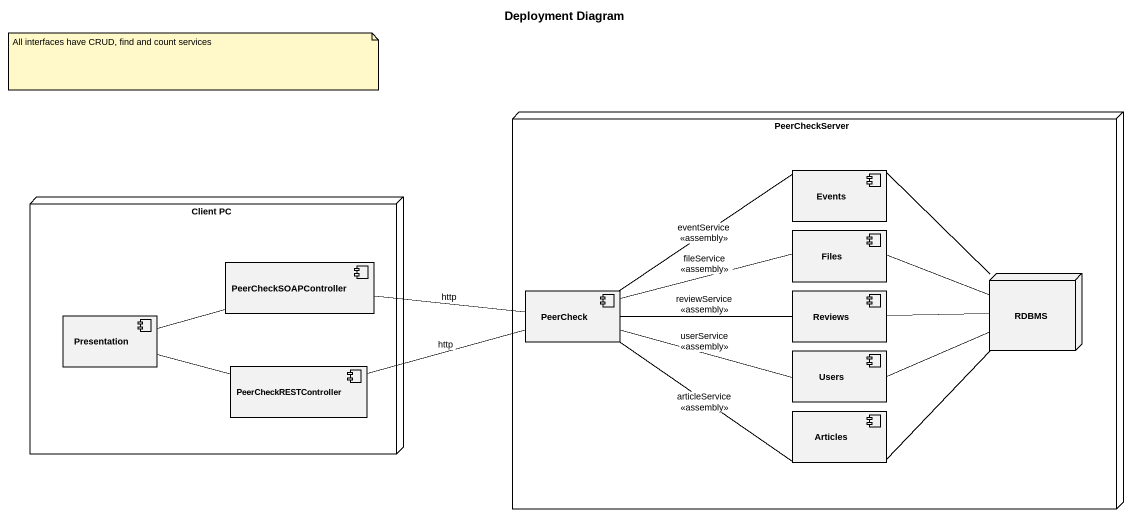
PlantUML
@startuml
title Deployment Diagram
node PeerCheckServer {
  component Events
  component Files
  component PeerCheck
  component Reviews
  node RDBMS
  component Users
  component Articles
}
node "Client PC" as Client_PC {
  component PeerCheckSOAPController
  component Presentation
  component PeerCheckRESTController
}
Events -right- RDBMS
Files -right- RDBMS
PeerCheckSOAPController -right- PeerCheck : http
PeerCheck -right- Events : eventService\n<<assembly>>
PeerCheck -right- Files : fileService\n<<assembly>>
PeerCheck -right- Reviews : reviewService\n<<assembly>>
PeerCheck -right- Users : userService\n<<assembly>>
PeerCheck -right- Articles : articleService\n<<assembly>>
Reviews -right- RDBMS
Presentation -right- PeerCheckSOAPController
Presentation -right- PeerCheckRESTController
PeerCheckRESTController -right- PeerCheck : http
Users -right- RDBMS
Articles -up- RDBMS
note as N1
  All interfaces have CRUD, find and count services
end note
@enduml
